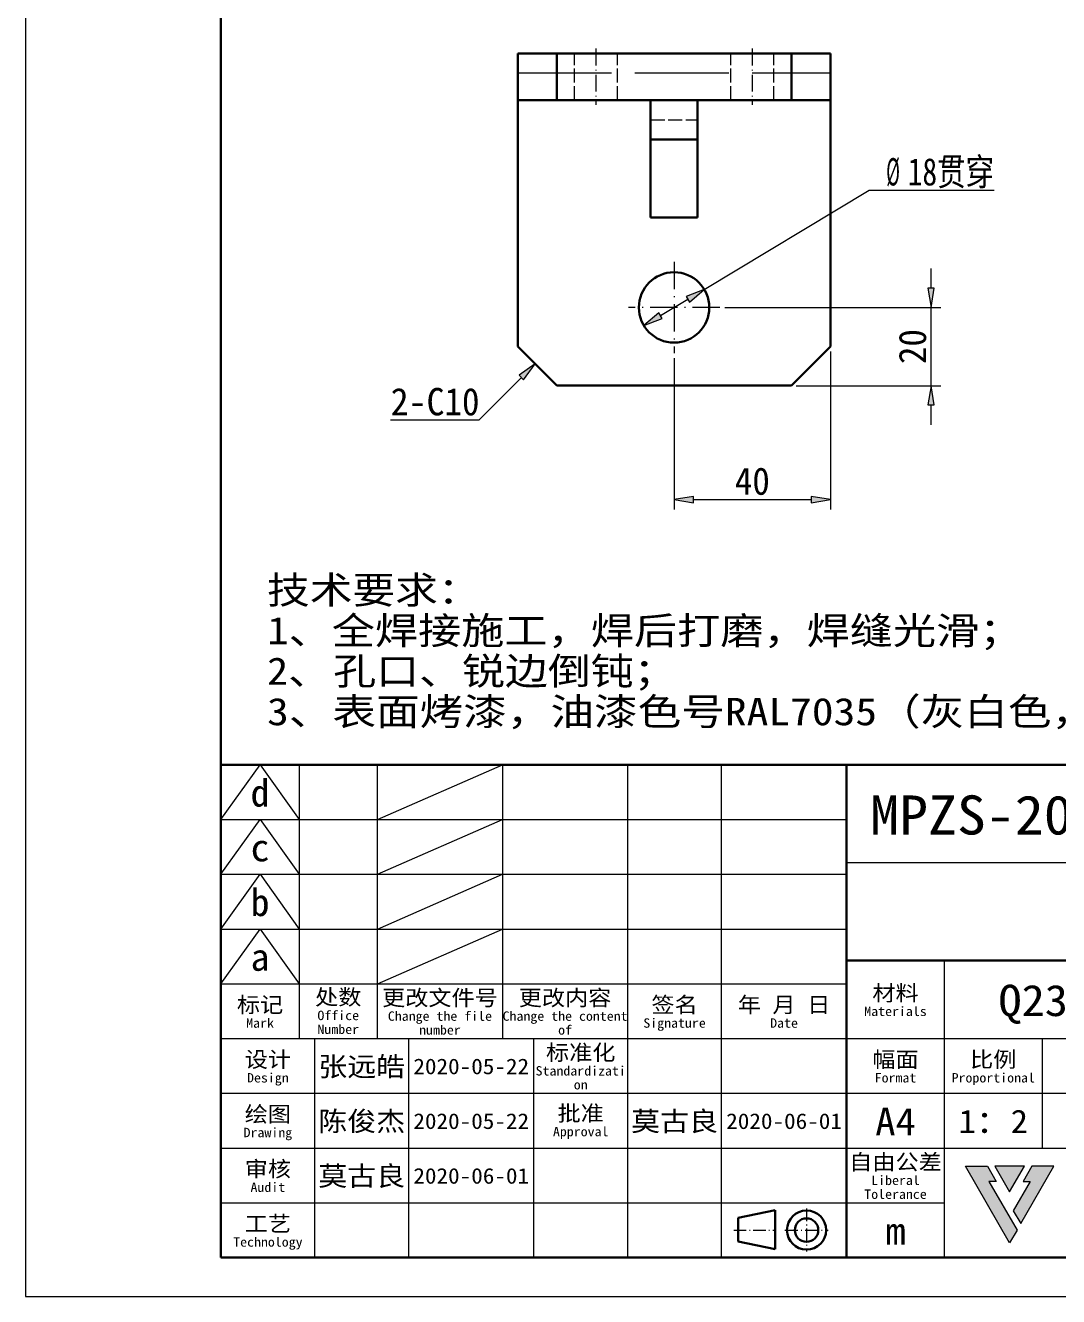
# Model space of a CAD drawing. Extents: x -225 to 67554, y -20826 to 613.
# Drawn here: x 0 to 132.1, y 0 to 162.6 of the extents above; entities that cross this region are included whole.
import ezdxf
from ezdxf.enums import TextEntityAlignment as Align

# ---------------------------------------------------------------- set-up
doc = ezdxf.new("R2010")
doc.units = 0
doc.linetypes.add('DASHDOT', pattern=[18.5, 12, -3, 0.5, -3])
doc.linetypes.add('DASHED', pattern=[15, 12, -3])
doc.layers.get('0').update_dxf_attribs({"lineweight": 13})
doc.layers.add('7', color=7, linetype='Continuous', lineweight=13)
doc.layers.add('__5', color=7, linetype='Continuous', lineweight=13)
doc.styles.get("Standard").update_dxf_attribs({"font": ''})
doc.styles.get('Standard').set_extended_font_data('SimSun')
doc.dimstyles.get("Standard").update_dxf_attribs({"dimtxt": 2.5, "dimasz": 2.5, "dimexe": 1.25, "dimexo": 0.625, "dimtad": 1, "dimtxsty": 'Standard', "dimcen": 2.5, "dimadec": 0, "dimazin": 0, "dimtfac": 1, "dimtmove": 0, "dimatfit": 0, "dimfxl": 0, "dimarcsym": 0})

# ---------------------------------------------------------------- blocks, each defined once
blk = doc.blocks.new('*D17')
at = {"layer": '__5', "color": 94, "lineweight": 13, "ltscale": 0.063357, "transparency": 16777216}
for p, q in [((115.79, 128.96), (115.79, 131.49)), ((115.79, 111.49), (115.79, 114.03))]:
    blk.add_line(p, q, dxfattribs=at)
at = {"layer": '__5', "color": 94, "lineweight": 13, "transparency": 16777216}
blk.add_line((89.41, 126.49), (117.04, 126.49), dxfattribs=at)
at = {"layer": '__5', "color": 94, "lineweight": 13, "ltscale": 0.25, "transparency": 16777216}
blk.add_line((115.79, 116.49), (115.79, 126.49), dxfattribs=at)
at = {"layer": '__5', "color": 94, "lineweight": 13, "ltscale": 0.461783, "transparency": 16777216}
blk.add_line((98.56, 116.49), (117.04, 116.49), dxfattribs=at)
at = {"layer": '__5', "color": 94, "lineweight": 13, "transparency": 16777216}
for points in [[(115.37, 128.96), (115.79, 126.49), (116.2, 128.96)], [(116.2, 114.03), (115.79, 116.49), (115.37, 114.03)]]:
    blk.add_lwpolyline(points, close=True, dxfattribs=at)
for points in [[(115.37, 128.96), (115.79, 126.49), (115.37, 128.96), (116.2, 128.96)], [(116.2, 114.03), (115.79, 116.49), (116.2, 114.03), (115.37, 114.03)]]:
    blk.add_solid(points, dxfattribs=at)
at = {"layer": '__5', "color": 94, "lineweight": 13, "transparency": 16777216, "width": 0.893612}
blk.add_text('20', height=3.5, rotation=90, dxfattribs=at).set_placement((115.16, 119.26), (115.16, 123.73), align=Align.FIT)
blk = doc.blocks.new('*D18')
at = {"layer": '__5', "color": 94, "lineweight": 13, "transparency": 16777216}
blk.add_line((102.94, 120.87), (102.94, 100.67), dxfattribs=at)
at = {"layer": '__5', "color": 94, "lineweight": 13, "ltscale": 0.483837, "transparency": 16777216}
blk.add_line((82.94, 120.02), (82.94, 100.67), dxfattribs=at)
at = {"layer": '__5', "color": 94, "lineweight": 13, "ltscale": 0.376714, "transparency": 16777216}
blk.add_line((85.4, 101.92), (100.47, 101.92), dxfattribs=at)
at = {"layer": '__5', "color": 94, "lineweight": 13, "transparency": 16777216}
for points in [[(85.4, 102.33), (82.94, 101.92), (85.4, 101.5)], [(100.47, 101.5), (102.94, 101.92), (100.47, 102.33)]]:
    blk.add_lwpolyline(points, close=True, dxfattribs=at)
for points in [[(85.4, 102.33), (82.94, 101.92), (85.4, 102.33), (85.4, 101.5)], [(100.47, 101.5), (102.94, 101.92), (100.47, 101.5), (100.47, 102.33)]]:
    blk.add_solid(points, dxfattribs=at)
at = {"layer": '__5', "color": 94, "lineweight": 13, "transparency": 16777216, "width": 0.893612}
blk.add_text('40', height=3.5, dxfattribs=at).set_placement((90.7, 102.54), (95.18, 102.54), align=Align.FIT)
blk = doc.blocks.new('*D19')
at = {"layer": '__5', "color": 94, "lineweight": 13, "transparency": 16777216}
blk.add_line((86.8, 128.81), (107.89, 141.48), dxfattribs=at)
at = {"layer": '__5', "color": 94, "lineweight": 13, "ltscale": 0.398855, "transparency": 16777216}
blk.add_line((107.89, 141.48), (123.85, 141.48), dxfattribs=at)
at = {"layer": '__5', "color": 94, "lineweight": 13, "ltscale": 0.101714, "transparency": 16777216}
blk.add_line((81.19, 125.45), (84.68, 127.54), dxfattribs=at)
at = {"layer": '__5', "color": 94, "lineweight": 13, "transparency": 16777216}
for points in [[(84.9, 127.19), (86.8, 128.81), (84.47, 127.9)], [(80.98, 125.8), (79.08, 124.18), (81.41, 125.09)]]:
    blk.add_lwpolyline(points, close=True, dxfattribs=at)
for points in [[(84.9, 127.19), (86.8, 128.81), (84.9, 127.19), (84.47, 127.9)], [(80.98, 125.8), (79.08, 124.18), (80.98, 125.8), (81.41, 125.09)]]:
    blk.add_solid(points, dxfattribs=at)
for s, width, p, p2 in [('%%c', 0.464903, (110.06, 142.1), (111.81, 142.1)), ('18', 0.75113, (112.81, 142.1), (116.57, 142.1)), ('贯穿', 0.727357, (116.57, 142.1), (123.85, 142.1))]:
    blk.add_text(s, height=3.5, dxfattribs=dict(at, width=width)).set_placement(p, p2, align=Align.FIT)

msp = doc.modelspace()

# ---------------------------------------------------------------- linework, layer by layer
at = {"color": 5, "lineweight": 13}
for p, q in [((0, 297), (0, 0)), ((0, 0), (210, 0))]:
    msp.add_line(p, q, dxfattribs=at)
at = {"color": 7, "lineweight": 35}
for p, q in [((25, 292), (25, 5)), ((205, 68), (25, 68)), ((25, 68), (25, 5)), ((105, 68), (105, 5)), ((205, 43), (105, 43)), ((25, 5), (205, 5)), ((205, 5), (25, 5))]:
    msp.add_line(p, q, dxfattribs=at)
at = {"color": 7, "lineweight": 13, "ltscale": 0.215058}
for p, q in [((25, 61), (30, 68)), ((30, 68), (35, 61)), ((25, 54), (30, 61)), ((30, 61), (35, 54)), ((25, 47), (30, 54)), ((30, 54), (35, 47)), ((25, 40), (30, 47)), ((30, 47), (35, 40))]:
    msp.add_line(p, q, dxfattribs=at)
at = {"color": 7, "lineweight": 13}
for p, q in [((35, 68), (35, 33)), ((45, 33), (45, 68)), ((61, 68), (61, 33)), ((77, 68), (77, 5)), ((89, 5), (89, 68)), ((25, 61), (105, 61)), ((105, 55.5), (191.5, 55.5)), ((25, 54), (105, 54)), ((25, 47), (105, 47)), ((117.5, 5), (117.5, 43)), ((25, 40), (105, 40)), ((25, 33), (155, 33)), ((37, 5), (37, 33)), ((49, 33), (49, 5)), ((65, 5), (65, 33)), ((25.0052, 26.03), (155.0052, 26.03)), ((25, 19), (205, 19)), ((25, 12), (117.5, 12))]:
    msp.add_line(p, q, dxfattribs=at)
at = {"color": 7, "lineweight": 13, "ltscale": 0.436606}
for p, q in [((45, 61), (61, 68)), ((45, 54), (61, 61)), ((45, 47), (61, 54)), ((45, 40), (61, 47))]:
    msp.add_line(p, q, dxfattribs=at)
at = {"color": 7, "lineweight": 13, "ltscale": 0.35}
msp.add_line((130, 33), (130, 19), dxfattribs=at)
at = {"color": 7, "lineweight": 13, "ltscale": 0.282753}
msp.add_line((125.8372, 6.8619), (120.1825, 16.657), dxfattribs=at)
at = {"color": 7, "lineweight": 13, "ltscale": 0.070741}
msp.add_line((120.1825, 16.657), (123.0122, 16.657), dxfattribs=at)
at = {"color": 7, "lineweight": 13, "ltscale": 0.055529}
msp.add_line((123.0122, 16.657), (124.123, 14.7336), dxfattribs=at)
at = {"color": 7, "lineweight": 13, "ltscale": 0.094248}
msp.add_line((123.952, 16.657), (125.838, 13.3928), dxfattribs=at)
at = {"color": 7, "lineweight": 13, "ltscale": 0.094254}
msp.add_line((127.7221, 16.657), (123.952, 16.657), dxfattribs=at)
at = {"color": 7, "lineweight": 13, "ltscale": 0.094224}
msp.add_line((125.838, 13.3928), (127.7221, 16.657), dxfattribs=at)
at = {"color": 7, "lineweight": 13, "ltscale": 0.21143}
msp.add_line((127.2634, 9.3334), (131.493, 16.657), dxfattribs=at)
at = {"color": 7, "lineweight": 13, "ltscale": 0.055533}
msp.add_line((128.6625, 16.657), (127.5513, 14.7336), dxfattribs=at)
at = {"color": 7, "lineweight": 13, "ltscale": 0.070762}
msp.add_line((131.493, 16.657), (128.6625, 16.657), dxfattribs=at)
at = {"color": 7, "lineweight": 13, "ltscale": 0.023138}
msp.add_line((124.123, 14.7336), (123.1975, 14.7336), dxfattribs=at)
at = {"color": 7, "lineweight": 13, "ltscale": 0.179613}
msp.add_line((123.1975, 14.7336), (126.7894, 8.5114), dxfattribs=at)
at = {"color": 7, "lineweight": 13, "ltscale": 0.108314}
msp.add_line((128.4773, 14.7336), (126.3115, 10.9812), dxfattribs=at)
at = {"color": 7, "lineweight": 13, "ltscale": 0.023151}
msp.add_line((127.5513, 14.7336), (128.4773, 14.7336), dxfattribs=at)
at = {"color": 7, "lineweight": 35, "ltscale": 0.120959}
msp.add_line((91.1184, 10.0582), (95.8523, 11.0582), dxfattribs=at)
at = {"color": 7, "lineweight": 35, "ltscale": 0.075}
msp.add_line((91.1184, 10.0582), (91.1184, 7.0582), dxfattribs=at)
at = {"color": 7, "lineweight": 35, "ltscale": 0.125}
msp.add_line((95.8523, 11.0582), (95.8523, 6.0582), dxfattribs=at)
at = {"color": 1, "linetype": 'DASHDOT', "lineweight": 13, "ltscale": 0.138168}
msp.add_line((99.875, 11.2815), (99.875, 5.7548), dxfattribs=at)
at = {"color": 7, "lineweight": 13, "ltscale": 0.047574}
msp.add_line((126.3115, 10.9812), (127.2634, 9.3334), dxfattribs=at)
at = {"color": 1, "linetype": 'DASHDOT', "lineweight": 13, "ltscale": 0.132648}
msp.add_line((90.5709, 8.5), (95.8768, 8.5), dxfattribs=at)
at = {"color": 1, "linetype": 'DASHDOT', "lineweight": 13, "ltscale": 0.138165}
msp.add_line((97.1117, 8.5), (102.6383, 8.5), dxfattribs=at)
at = {"color": 7, "lineweight": 13, "ltscale": 0.047616}
msp.add_line((126.7894, 8.5114), (125.8372, 6.8619), dxfattribs=at)
at = {"color": 7, "lineweight": 35, "ltscale": 0.12131}
msp.add_line((95.8666, 6.0582), (91.1184, 7.0582), dxfattribs=at)
at = {"color": 7, "lineweight": 35}
for radius in [2.5, 1.5]:
    msp.add_circle((99.875, 8.5), radius, dxfattribs=at)
at = {"color": 30, "lineweight": 5}
for points in [[(123.1975, 14.7336), (124.123, 14.7336), (120.1825, 16.657), (123.0122, 16.657)], [(123.1975, 14.7336), (120.1825, 16.657), (126.7894, 8.5114), (125.8372, 6.8619)], [(128.4773, 14.7336), (126.3115, 10.9812), (131.493, 16.657), (127.2634, 9.3334)], [(128.4773, 14.7336), (131.493, 16.657), (127.5513, 14.7336), (128.6625, 16.657)]]:
    msp.add_solid(points, dxfattribs=at)
at = {"color": 7, "lineweight": 5}
msp.add_solid([(123.952, 16.657), (125.838, 13.3928), (127.7221, 16.657)], dxfattribs=at)
at = {"layer": '__5', "color": 150, "linetype": 'DASHDOT', "lineweight": 13, "ltscale": 0.180008}
for p, q in [((72.9388, 159.5946), (72.9388, 152.3943)), ((92.9388, 159.5946), (92.9388, 152.3943))]:
    msp.add_line(p, q, dxfattribs=at)
at = {"layer": '__5', "color": 7, "lineweight": 35, "ltscale": 0.125}
for p, q in [((62.9388, 158.9945), (67.9388, 158.9945)), ((97.9388, 158.9945), (102.9388, 158.9945)), ((67.9388, 152.9945), (62.9388, 152.9945)), ((79.9388, 152.9945), (79.9388, 147.9945)), ((85.9388, 152.9945), (85.9388, 147.9945)), ((102.9388, 152.9945), (97.9388, 152.9945))]:
    msp.add_line(p, q, dxfattribs=at)
at = {"layer": '__5', "color": 7, "lineweight": 35, "ltscale": 0.15}
for p, q in [((62.9388, 158.9945), (62.9388, 152.9945)), ((67.9388, 158.9945), (67.9388, 152.9945)), ((97.9388, 152.9945), (97.9388, 158.9945)), ((102.9388, 152.9945), (102.9388, 158.9945)), ((85.9388, 147.9945), (79.9388, 147.9945)), ((85.9388, 137.9945), (79.9388, 137.9945))]:
    msp.add_line(p, q, dxfattribs=at)
at = {"layer": '__5', "color": 7, "lineweight": 35}
for p, q in [((67.9388, 158.9945), (97.9388, 158.9945)), ((102.9388, 156.4945), (102.9388, 121.4945)), ((62.9388, 121.4945), (62.9388, 152.9945)), ((97.9388, 152.9945), (67.9388, 152.9945)), ((97.9388, 116.4945), (67.9388, 116.4945))]:
    msp.add_line(p, q, dxfattribs=at)
at = {"layer": '__5', "color": 7, "linetype": 'DASHED', "lineweight": 13, "ltscale": 0.15}
for p, q in [((70.1888, 152.9945), (70.1888, 158.9945)), ((75.6888, 152.9945), (75.6888, 158.9945)), ((90.1888, 152.9945), (90.1888, 158.9945)), ((95.6888, 152.9945), (95.6888, 158.9945)), ((85.9388, 152.9945), (79.9388, 152.9945)), ((79.9388, 150.4945), (85.9388, 150.4945))]:
    msp.add_line(p, q, dxfattribs=at)
at = {"layer": '__5', "color": 7, "linetype": 'DASHED', "lineweight": 13}
msp.add_line((62.9388, 156.4945), (102.9388, 156.4945), dxfattribs=at)
at = {"layer": '__5', "color": 7, "linetype": 'DASHED', "lineweight": 13, "ltscale": 0.087501}
msp.add_line((62.9388, 152.9945), (62.9388, 156.4945), dxfattribs=at)
at = {"layer": '__5', "color": 7, "lineweight": 35, "ltscale": 0.25}
for p, q in [((79.9388, 147.9945), (79.9388, 137.9945)), ((85.9388, 147.9945), (85.9388, 137.9945))]:
    msp.add_line(p, q, dxfattribs=at)
at = {"layer": '__5', "color": 6, "linetype": 'DASHDOT', "lineweight": 13, "ltscale": 0.2925}
for p, q in [((82.9388, 132.3445), (82.9388, 120.6445)), ((88.7888, 126.4945), (77.0888, 126.4945))]:
    msp.add_line(p, q, dxfattribs=at)
at = {"layer": '__5', "color": 7, "lineweight": 35, "ltscale": 0.176777}
for p, q in [((67.9388, 116.4945), (62.9388, 121.4945)), ((102.9388, 121.4945), (97.9388, 116.4945))]:
    msp.add_line(p, q, dxfattribs=at)
at = {"layer": '__5', "color": 94, "lineweight": 13, "ltscale": 0.192913}
msp.add_line((63.4134, 117.5329), (57.957, 112.0765), dxfattribs=at)
at = {"layer": '__5', "color": 94, "lineweight": 13, "ltscale": 0.281441}
msp.add_line((57.957, 112.0765), (46.6993, 112.0765), dxfattribs=at)
at = {"layer": '__5', "color": 94, "lineweight": 13}
msp.add_lwpolyline([(63.7051, 117.2411), (65.1569, 119.2764), (63.1216, 117.8247)], close=True, dxfattribs=at)
at = {"layer": '__5', "color": 7, "lineweight": 35}
msp.add_circle((82.9388, 126.4945), 4.5, dxfattribs=at)
at = {"layer": '__5', "color": 94, "lineweight": 13}
msp.add_solid([(63.7051, 117.2411), (65.1569, 119.2764), (63.7051, 117.2411), (63.1216, 117.8247)], dxfattribs=at)

# ---------------------------------------------------------------- texts
at = {"color": 7, "lineweight": 13, "width": 0.8}
for s, p, p2 in [('d', (28.7856, 62.6668), (31.2144, 62.6668)), ('c', (28.7856, 55.6668), (31.2144, 55.6668)), ('b', (28.7856, 48.6668), (31.2144, 48.6668)), ('a', (28.7856, 41.6668), (31.2144, 41.6668))]:
    msp.add_text(s, height=3.5, dxfattribs=at).set_placement(p, p2, align=Align.FIT)
at = {"color": 7, "lineweight": 13}
for s, height, p, p2 in [('处数', 2, (37.0405, 37.297), (42.9595, 37.297)), ('更改文件号', 2, (45.6012, 37.2121), (60.3988, 37.2121)), ('更改内容', 2, (63.0809, 37.2121), (74.9191, 37.2121)), ('材料', 2, (108.2905, 37.8243), (114.2095, 37.8243)), ('标记', 2, (27.0405, 36.3243), (32.9595, 36.3243)), ('签名', 2, (80.0405, 36.3243), (85.9595, 36.3243)), ('年 月 日', 2, (91.0809, 36.3243), (102.9191, 36.3243)), ('Office', 1.2, (37.3364, 35.3548), (42.6636, 35.3548)), ('Change the file', 1.2, (46.341, 35.2699), (59.659, 35.2699)), ('Change the content', 1.2, (61.0092, 35.2699), (76.9908, 35.2699)), ('Materials', 1.2, (107.2546, 35.8821), (115.2454, 35.8821)), ('Mark', 1.2, (28.2243, 34.3821), (31.7757, 34.3821)), ('Number', 1.2, (37.3364, 33.5791), (42.6636, 33.5791)), ('number', 1.2, (50.3364, 33.4942), (55.6636, 33.4942)), ('of', 1.2, (68.1121, 33.4942), (69.8879, 33.4942)), ('Signature', 1.2, (79.0046, 34.3821), (86.9954, 34.3821)), ('Date', 1.2, (95.2243, 34.3821), (98.7757, 34.3821)), ('设计', 2, (28.0405, 29.3243), (33.9595, 29.3243)), ('标准化', 2, (66.5607, 30.2121), (75.4393, 30.2121)), ('幅面', 2, (108.2905, 29.3243), (114.2095, 29.3243)), ('比例', 2, (120.7905, 29.3243), (126.7095, 29.3243)), ('Standardizati', 1.2, (65.2289, 28.2699), (76.7711, 28.2699)), ('Design', 1.2, (28.3364, 27.3821), (33.6636, 27.3821)), ('Format', 1.2, (108.5864, 27.3821), (113.9136, 27.3821)), ('Proportional', 1.2, (118.4228, 27.3821), (129.0772, 27.3821)), ('on', 1.2, (70.1121, 26.4942), (71.8879, 26.4942)), ('绘图', 2, (28.0405, 22.3243), (33.9595, 22.3243)), ('批准', 2, (68.0405, 22.442), (73.9595, 22.442)), ('A4', 3.5, (108.6604, 20.6387), (113.8396, 20.6387)), ('Drawing', 1.2, (27.8925, 20.3821), (34.1075, 20.3821)), ('Approval', 1.2, (67.4486, 20.4998), (74.5514, 20.4998)), ('自由公差', 2, (105.3309, 16.2121), (117.1691, 16.2121)), ('审核', 2, (28.0405, 15.3243), (33.9595, 15.3243)), ('Audit', 1.2, (28.7803, 13.3821), (33.2197, 13.3821)), ('Liberal', 1.2, (108.1425, 14.2699), (114.3575, 14.2699)), ('Tolerance', 1.2, (107.2546, 12.4942), (115.2454, 12.4942)), ('工艺', 2, (28.0405, 8.3243), (33.9595, 8.3243)), ('m', 3.5, (109.9552, 6.6387), (112.5448, 6.6387)), ('Technology', 1.2, (26.5607, 6.3821), (35.4393, 6.3821))]:
    msp.add_text(s, height=height, dxfattribs=at).set_placement(p, p2, align=Align.FIT)
at = {"color": 150, "lineweight": 13}
for s, p, p2 in [('张远皓', (37.4509, 28.1705), (48.5491, 28.1705)), ('陈俊杰', (37.4509, 21.1705), (48.5491, 21.1705)), ('莫古良', (77.4509, 21.1705), (88.5491, 21.1705)), ('莫古良', (37.4509, 14.1705), (48.5491, 14.1705))]:
    msp.add_text(s, height=2.5, dxfattribs=at).set_placement(p, p2, align=Align.FIT)
at = {"color": 5, "lineweight": 13}
for p, p2 in [((89.6012, 21.4364), (104.3988, 21.4364)), ((49.6012, 14.4364), (64.3988, 14.4364))]:
    msp.add_text('2020-06-01', height=2, dxfattribs=at).set_placement(p, p2, align=Align.FIT)
at = {"layer": '7', "color": 5, "lineweight": 13}
for s, height, p, p2 in [('Q235-A.F', 4, (124.4118, 35.8728), (148.0882, 35.8728)), ('2020-05-22', 2, (49.6012, 28.4364), (64.3988, 28.4364)), ('2020-05-22', 2, (49.6012, 21.4364), (64.3988, 21.4364)), ('1：2', 3, (119.3107, 20.9046), (128.1893, 20.9046))]:
    msp.add_text(s, height=height, dxfattribs=at).set_placement(p, p2, align=Align.FIT)
at = {"layer": '__5', "color": 94, "lineweight": 13, "width": 0.68}
for s, p, p2 in [('2-C', (46.6993, 112.7015), (53.5839, 112.7015)), ('10', (53.5839, 112.7015), (58.057, 112.7015))]:
    msp.add_text(s, height=3.5, dxfattribs=at).set_placement(p, p2, align=Align.FIT)
at = {"layer": '__5', "color": 94, "lineweight": 13}
for s, p, p2 in [('技术要求：', (30.8947, 88.6042), (58.1907, 88.6042)), ('1、全焊接施工，焊后打磨，焊缝光滑；', (30.8947, 83.425), (127.4805, 83.425)), ('2、', (30.8947, 78.2458), (39.0135, 78.2458)), ('孔口、锐边倒钝；', (39.3635, 78.2458), (83.247, 78.2458)), ('3、表面烤漆，油漆色号RAL7035（灰白色，带波纹）。', (30.8947, 73.0666), (164.6453, 73.0666))]:
    msp.add_text(s, height=3.5, dxfattribs=at).set_placement(p, p2, align=Align.FIT)
at = {"layer": '__5', "color": 5, "lineweight": 13}
msp.add_text('MPZS-2001-450-01-007', height=5, dxfattribs=at).set_placement((108.0058, 59.091), (181.9942, 59.091), align=Align.FIT)

# ---------------------------------------------------------------- dimensions: what is measured, and where the dimension line sits
at = {"layer": '__5', "color": 0, "lineweight": 0}
dim = msp.add_diameter_dim_2p(p1=(79.0807, 124.1783), p2=(86.7969, 128.8108), text='<>贯穿', dimstyle='Standard', override={"dimlfac": 2}, dxfattribs=at)
dim.commit()
dim.dimension.update_dxf_attribs({"geometry": '*D19', "text_midpoint": (115.6028, 146.1047), "dimtype": 163})
for base, p1, p2, angle, picture, middle in [((115.7851, 126.4945), (97.9388, 116.4945), (88.7888, 126.4945), 89.999523, '*D17', (115.7851, 121.4945)), ((82.9388, 101.916), (102.9388, 121.4945), (82.9388, 120.6445), 179.999046, '*D18', (92.9388, 101.916))]:
    dim = msp.add_linear_dim(base=base, p1=p1, p2=p2, angle=angle, dimstyle='Standard', override={"dimlfac": 2}, dxfattribs=at)
    dim.commit()
    dim.dimension.update_dxf_attribs({"geometry": picture, "text_midpoint": middle, "dimtype": 160})

doc.saveas('drawing.dxf')
